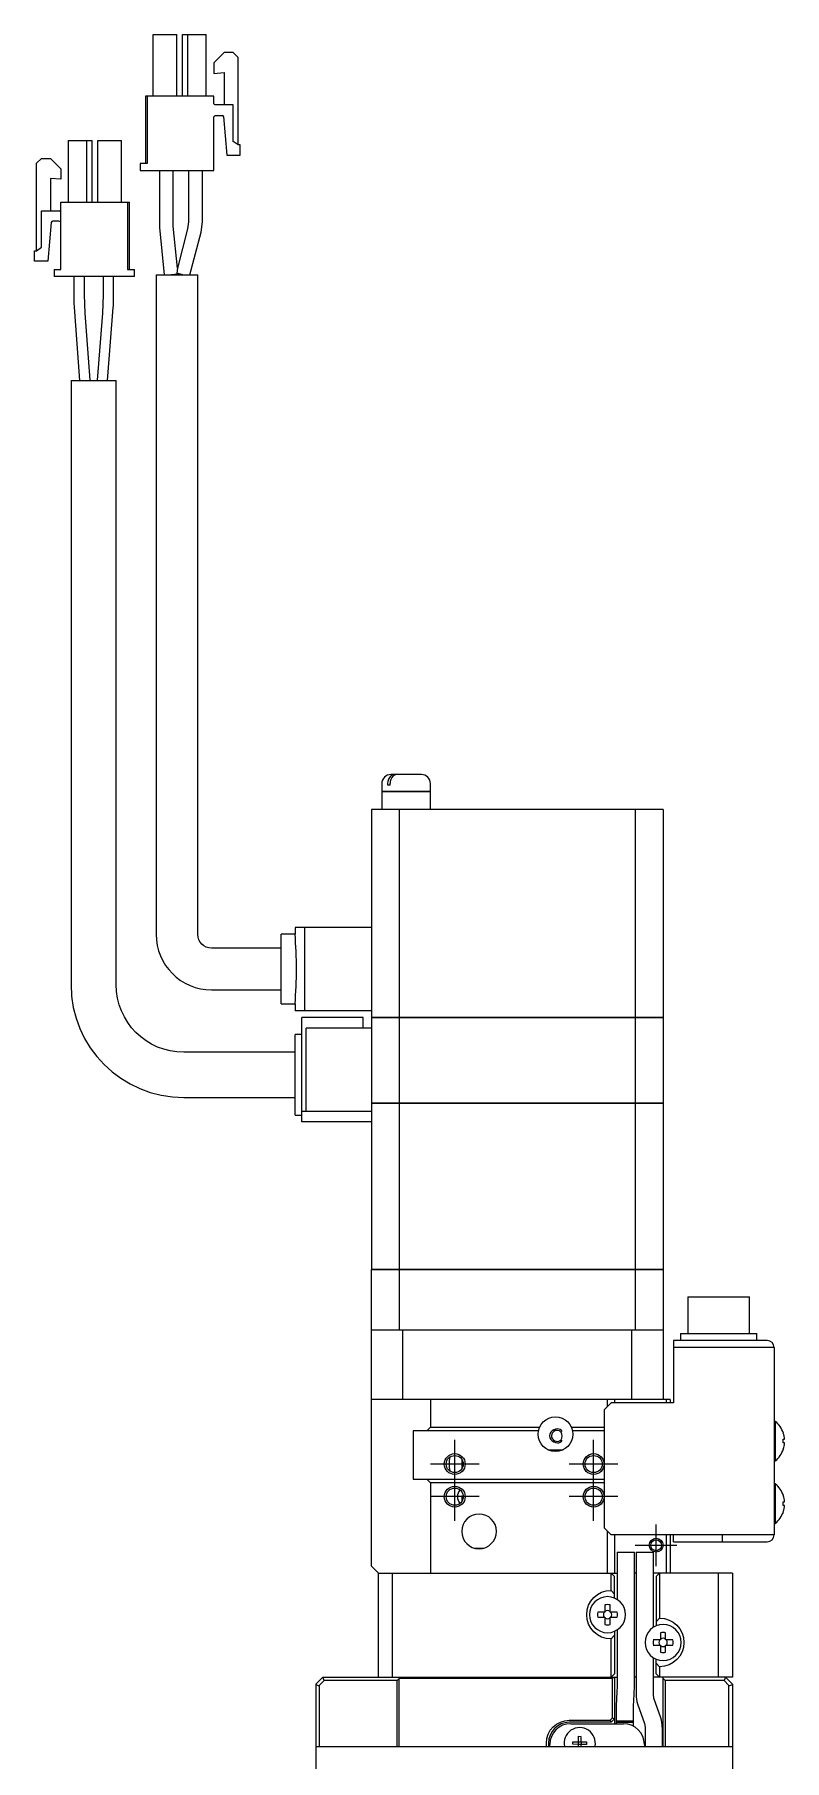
# Model space of a CAD drawing. Extents: x 0 to 1546, y -8 to 1243.
# Drawn here: x 1168.6 to 1276.6, y 608.4 to 857 of the extents above; entities that cross this region are included whole.
import ezdxf

# ---------------------------------------------------------------- set-up
doc = ezdxf.new("R2010")
doc.units = 0
doc.header["$LTSCALE"] = 0.5
doc.linetypes.add('CENTER', pattern=[50.8, 31.75, -6.35, 6.35, -6.35])
for name, color, linetype in [('MSM_CENTER', 1, 'CENTER'), ('MSM_CONTINUOUS', 7, 'CONTINUOUS'), ('MSM_NARROW', 5, 'CONTINUOUS')]:
    doc.layers.add(name, color=color, linetype=linetype)

msp = doc.modelspace()

# ---------------------------------------------------------------- linework, layer by layer
at = {"layer": 'MSM_CENTER'}
for p, q in [((1229.08, 642.92), (1229.08, 654.62)), ((1249.08, 642.92), (1249.08, 654.62)), ((1232.58, 651.12), (1225.58, 651.12)), ((1252.58, 651.12), (1245.58, 651.12)), ((1232.58, 646.42), (1225.58, 646.42)), ((1252.58, 646.42), (1245.58, 646.42)), ((1258.08, 636.42), (1258.08, 642.42)), ((1255.08, 639.42), (1261.08, 639.42))]:
    msp.add_line(p, q, dxfattribs=at)
at = {"layer": 'MSM_CONTINUOUS', "linetype": 'CONTINUOUS'}
for p, q in [((1185.68, 848.12), (1185.68, 857.02)), ((1185.68, 857.02), (1189.08, 857.02)), ((1185.68, 848.12), (1185.68, 857.02)), ((1189.08, 848.12), (1189.08, 857.02)), ((1189.88, 848.12), (1189.88, 857.02)), ((1189.88, 857.02), (1193.28, 857.02)), ((1189.88, 848.12), (1189.88, 857.02)), ((1190.63, 848.12), (1190.63, 857.02)), ((1193.28, 848.12), (1193.28, 857.02)), ((1195.88, 854.42), (1194.38, 852.92)), ((1195.88, 854.42), (1194.38, 852.92)), ((1194.38, 852.92), (1194.38, 851.42)), ((1194.38, 852.92), (1194.38, 851.42)), ((1197.18, 854.42), (1195.88, 854.42)), ((1197.88, 853.72), (1197.18, 854.42)), ((1197.88, 841.12), (1197.88, 853.72)), ((1194.38, 851.42), (1195.88, 851.55)), ((1195.88, 851.55), (1195.88, 846.87)), ((1195.88, 851.55), (1195.88, 846.87)), ((1184.78, 848.12), (1184.53, 848.12)), ((1184.53, 848.12), (1184.53, 838.42)), ((1184.78, 848.12), (1184.78, 838.42)), ((1194.38, 848.12), (1184.78, 848.12)), ((1184.78, 848.12), (1184.78, 838.42)), ((1194.38, 847.17), (1194.38, 848.12)), ((1197.18, 846.87), (1194.68, 846.87)), ((1194.68, 845.37), (1195.58, 845.37)), ((1197.18, 841.62), (1197.18, 846.87)), ((1194.38, 837.42), (1194.38, 845.07)), ((1195.77, 845.19), (1196.26, 839.62)), ((1195.77, 845.19), (1195.88, 844.04)), ((1195.77, 845.19), (1196.26, 839.62)), ((1195.77, 845.19), (1195.88, 844.04)), ((1195.88, 844.04), (1195.88, 844.04)), ((1173.48, 832.87), (1173.48, 841.77)), ((1173.48, 841.77), (1176.88, 841.77)), ((1176.13, 832.87), (1176.13, 841.77)), ((1176.88, 832.87), (1176.88, 841.77)), ((1177.68, 832.87), (1177.68, 841.77)), ((1177.68, 841.77), (1181.08, 841.77)), ((1181.08, 832.87), (1181.08, 841.77)), ((1197.88, 841.12), (1197.18, 841.62)), ((1198.18, 841.12), (1197.88, 841.12)), ((1198.18, 839.62), (1198.18, 841.12)), ((1168.88, 838.47), (1169.58, 839.17)), ((1168.88, 825.87), (1168.88, 838.47)), ((1169.58, 839.17), (1170.88, 839.17)), ((1170.88, 839.17), (1172.38, 837.67)), ((1183.78, 838.42), (1183.78, 837.42)), ((1184.78, 838.42), (1183.78, 838.42)), ((1183.78, 838.42), (1183.78, 837.42)), ((1196.26, 839.62), (1198.18, 839.62)), ((1170.88, 836.3), (1170.88, 831.62)), ((1172.38, 836.17), (1170.88, 836.3)), ((1172.38, 837.67), (1172.38, 836.17)), ((1183.78, 837.42), (1194.38, 837.42)), ((1186.55, 837.42), (1186.55, 829.52)), ((1188.55, 829.52), (1188.55, 837.42)), ((1190.75, 837.42), (1190.75, 830.06)), ((1192.75, 830.06), (1192.75, 837.42)), ((1172.38, 823.17), (1172.38, 832.87)), ((1172.38, 832.87), (1182.23, 832.87)), ((1181.98, 832.87), (1181.98, 823.17)), ((1182.23, 823.17), (1182.23, 832.87)), ((1169.58, 831.62), (1172.08, 831.62)), ((1169.58, 826.37), (1169.58, 831.62)), ((1170.98, 829.94), (1170.49, 824.37)), ((1172.08, 830.12), (1171.18, 830.12)), ((1186.55, 829.52), (1186.56, 829.23)), ((1186.56, 829.23), (1187.22, 822.42)), ((1188.56, 829.42), (1188.55, 829.52)), ((1189.14, 823.37), (1188.56, 829.42)), ((1190.62, 829.05), (1189.14, 823.37)), ((1190.75, 830.06), (1190.62, 829.05)), ((1190.96, 822.42), (1192.56, 828.55)), ((1192.56, 828.55), (1192.75, 830.06)), ((1168.58, 825.87), (1168.88, 825.87)), ((1168.58, 824.37), (1168.58, 825.87)), ((1168.88, 825.87), (1169.58, 826.37)), ((1170.49, 824.37), (1168.58, 824.37)), ((1171.38, 823.17), (1172.38, 823.17)), ((1171.38, 823.17), (1171.38, 822.17)), ((1181.98, 823.17), (1182.98, 823.17)), ((1182.98, 822.17), (1182.98, 823.17)), ((1189.14, 823.37), (1189.08, 822.64)), ((1182.98, 822.17), (1171.38, 822.17)), ((1174.25, 822.17), (1174.25, 818.55)), ((1175.75, 819.54), (1175.75, 822.17)), ((1178.45, 822.17), (1178.45, 819.54)), ((1179.95, 818.57), (1179.95, 822.17)), ((1186.08, 822.42), (1192.08, 822.42)), ((1186.08, 822.42), (1186.08, 727.42)), ((1189.22, 822.52), (1188.23, 822.42)), ((1189.21, 822.61), (1189.08, 822.64)), ((1189.93, 822.42), (1189.08, 822.64)), ((1189.08, 822.64), (1189.21, 822.61)), ((1189.21, 822.61), (1189.93, 822.42)), ((1189.22, 822.52), (1189.21, 822.61)), ((1192.08, 727.42), (1192.08, 822.42)), ((1175.85, 816.91), (1175.75, 819.54)), ((1178.45, 819.54), (1178.35, 816.91)), ((1174.28, 817.74), (1175.07, 807.17)), ((1176.57, 807.23), (1175.85, 816.91)), ((1178.35, 816.91), (1177.58, 807.23)), ((1179.08, 807.17), (1179.92, 817.72)), ((1173.83, 807.17), (1180.33, 807.17)), ((1173.83, 807.17), (1173.83, 720.17)), ((1176.57, 807.23), (1176.55, 807.17)), ((1180.33, 720.17), (1180.33, 807.17)), ((1218.58, 747.92), (1218.58, 745.42)), ((1217.08, 745.42), (1217.08, 715.47)), ((1259.08, 745.42), (1217.08, 745.42)), ((1221.1, 745.42), (1221.1, 715.47)), ((1255.05, 745.42), (1255.05, 715.47)), ((1259.08, 745.42), (1259.08, 715.47)), ((1217.08, 728.42), (1206.08, 728.42)), ((1206.08, 728.42), (1206.08, 727.42)), ((1207.51, 716.42), (1207.51, 728.42)), ((1204.08, 717.42), (1204.08, 727.42)), ((1206.08, 727.42), (1204.08, 727.42)), ((1204.08, 725.42), (1194.08, 725.42)), ((1194.08, 719.42), (1204.08, 719.42)), ((1204.08, 717.42), (1206.08, 717.42)), ((1206.08, 717.42), (1206.08, 716.42)), ((1217.08, 716.42), (1206.08, 716.42)), ((1215.88, 715.42), (1207.08, 715.42)), ((1207.08, 700.42), (1207.08, 715.42)), ((1207.68, 701.92), (1207.68, 713.92)), ((1217.08, 713.92), (1207.68, 713.92)), ((1215.88, 713.92), (1215.88, 715.42)), ((1217.08, 715.47), (1259.08, 715.47)), ((1217.08, 715.42), (1259.08, 715.42)), ((1217.08, 715.42), (1217.08, 679.17)), ((1217.13, 715.47), (1217.13, 715.42)), ((1221.1, 715.42), (1221.1, 703.17)), ((1221.36, 715.47), (1221.36, 715.42)), ((1254.79, 715.47), (1254.79, 715.42)), ((1255.05, 715.42), (1255.05, 703.17)), ((1259.03, 715.47), (1259.03, 715.42)), ((1259.08, 715.42), (1259.08, 703.17)), ((1206.08, 701.35), (1206.08, 712.99)), ((1207.08, 712.99), (1206.08, 712.99)), ((1206.08, 710.42), (1190.08, 710.42)), ((1190.08, 703.92), (1206.08, 703.92)), ((1206.08, 701.35), (1207.08, 701.35)), ((1217.08, 701.92), (1207.08, 701.92)), ((1217.08, 703.17), (1259.08, 703.17)), ((1217.08, 703.12), (1259.08, 703.12)), ((1217.13, 703.17), (1217.13, 703.12)), ((1221.1, 703.12), (1221.1, 679.17)), ((1221.36, 703.17), (1221.36, 703.12)), ((1254.79, 703.17), (1254.79, 703.12)), ((1255.05, 703.12), (1255.05, 679.17)), ((1259.03, 703.17), (1259.03, 703.12)), ((1259.08, 703.12), (1259.08, 679.17)), ((1217.08, 700.42), (1207.08, 700.42)), ((1217.08, 679.17), (1259.08, 679.17)), ((1217.08, 679.12), (1259.08, 679.12)), ((1217.08, 636.42), (1217.08, 679.12)), ((1217.13, 679.17), (1217.13, 679.12)), ((1221.1, 679.12), (1221.1, 670.42)), ((1221.36, 679.17), (1221.36, 679.12)), ((1254.79, 679.17), (1254.79, 679.12)), ((1255.05, 679.12), (1255.05, 670.42)), ((1259.03, 679.17), (1259.03, 679.12)), ((1259.08, 679.12), (1259.08, 660.42)), ((1262.65, 675.22), (1271.5, 675.22)), ((1262.65, 675.22), (1262.65, 669.92)), ((1271.5, 669.92), (1271.5, 675.22)), ((1259.08, 670.42), (1217.08, 670.42)), ((1221.58, 670.42), (1221.58, 660.42)), ((1254.58, 660.42), (1254.58, 670.42)), ((1260.58, 668.92), (1260.58, 659.92)), ((1274.08, 668.92), (1260.58, 668.92)), ((1261.58, 669.92), (1272.58, 669.92)), ((1261.58, 669.92), (1261.58, 668.92)), ((1272.58, 668.92), (1272.58, 669.92)), ((1275.08, 667.92), (1260.58, 667.92)), ((1275.08, 667.92), (1275.08, 640.92)), ((1260.08, 660.42), (1217.08, 660.42)), ((1225.58, 660.42), (1225.58, 656.42)), ((1251.58, 659.92), (1250.58, 658.92)), ((1250.58, 658.92), (1250.58, 641.92)), ((1251.08, 659.42), (1251.08, 660.42)), ((1260.58, 659.92), (1251.58, 659.92)), ((1252.08, 660.42), (1252.08, 659.92)), ((1259.58, 659.92), (1259.58, 660.42)), ((1260.08, 660.42), (1260.08, 659.92)), ((1225.08, 655.92), (1225.58, 656.42)), ((1225.58, 656.42), (1241.28, 656.42)), ((1245.87, 656.42), (1250.58, 656.42)), ((1275.24, 657.27), (1275.08, 657.27)), ((1275.24, 657.27), (1275.24, 651.57)), ((1223.08, 655.92), (1223.08, 648.92)), ((1241.13, 655.92), (1223.08, 655.92)), ((1250.58, 655.92), (1246.02, 655.92)), ((1276.38, 655.58), (1276.39, 655.58)), ((1276.38, 654.68), (1276.56, 654.68)), ((1276.38, 654.16), (1276.38, 654.68)), ((1276.56, 654.16), (1276.38, 654.16)), ((1242.49, 653.17), (1244.67, 653.17)), ((1275.08, 651.57), (1275.24, 651.57)), ((1276.39, 653.26), (1276.38, 653.27)), ((1223.08, 648.92), (1250.58, 648.92)), ((1225.58, 648.42), (1225.08, 648.92)), ((1230.09, 650.42), (1230.08, 650.42)), ((1250.58, 648.42), (1225.58, 648.42)), ((1225.58, 648.42), (1225.58, 635.42)), ((1275.24, 648.27), (1275.08, 648.27)), ((1275.24, 648.27), (1275.24, 642.57)), ((1276.38, 646.58), (1276.39, 646.58)), ((1276.38, 645.68), (1276.56, 645.68)), ((1276.38, 645.16), (1276.38, 645.68)), ((1276.56, 645.16), (1276.38, 645.16)), ((1276.39, 644.26), (1276.38, 644.27)), ((1250.58, 641.92), (1251.58, 640.92)), ((1251.08, 635.42), (1251.08, 641.42)), ((1275.08, 642.57), (1275.24, 642.57)), ((1231.88, 639.02), (1233.28, 639.02)), ((1275.08, 640.92), (1251.58, 640.92)), ((1252.08, 640.92), (1252.08, 635.42)), ((1259.58, 635.42), (1259.58, 640.92)), ((1260.08, 640.92), (1260.08, 635.42)), ((1260.58, 639.92), (1260.58, 640.92)), ((1260.58, 639.92), (1274.08, 639.92)), ((1267.58, 640.92), (1267.58, 639.92)), ((1217.08, 636.42), (1218.08, 635.42)), ((1252.48, 638.42), (1254.98, 638.42)), ((1252.48, 638.42), (1252.48, 631.61)), ((1254.98, 619.4), (1254.98, 638.42)), ((1255.18, 638.42), (1257.68, 638.42)), ((1255.18, 638.42), (1255.18, 617.92)), ((1257.68, 627.61), (1257.68, 638.42)), ((1218.08, 620.42), (1218.08, 635.42)), ((1218.08, 635.42), (1252.48, 635.42)), ((1220.08, 635.42), (1220.08, 620.42)), ((1251.58, 632.92), (1251.58, 635.42)), ((1252.08, 634.92), (1251.58, 635.42)), ((1252.08, 631.82), (1252.08, 634.92)), ((1255.18, 635.42), (1254.98, 635.42)), ((1269.08, 635.42), (1257.68, 635.42)), ((1258.58, 635.42), (1258.08, 634.92)), ((1258.08, 634.92), (1258.08, 627.82)), ((1258.58, 635.42), (1258.58, 628.92)), ((1267.08, 620.42), (1267.08, 635.42)), ((1269.08, 635.42), (1269.08, 620.42)), ((1252.08, 632.38), (1251.58, 632.92)), ((1250.71, 629.79), (1249.67, 629.79)), ((1249.67, 629.05), (1250.71, 629.05)), ((1250.71, 630.82), (1250.71, 629.79)), ((1250.71, 629.05), (1250.71, 628.02)), ((1251.45, 629.79), (1251.45, 630.82)), ((1252.48, 629.79), (1251.45, 629.79)), ((1251.45, 628.02), (1251.45, 629.05)), ((1251.45, 629.05), (1252.48, 629.05)), ((1252.08, 627.02), (1252.08, 620.92)), ((1252.48, 627.23), (1252.48, 619.4)), ((1258.58, 628.92), (1258.08, 628.38)), ((1258.71, 626.82), (1258.71, 625.79)), ((1259.45, 625.79), (1259.45, 626.82)), ((1251.58, 625.92), (1252.08, 626.46)), ((1251.58, 620.42), (1251.58, 625.92)), ((1258.71, 625.79), (1257.67, 625.79)), ((1257.67, 625.05), (1258.71, 625.05)), ((1258.71, 625.05), (1258.71, 624.02)), ((1260.48, 625.79), (1259.45, 625.79)), ((1259.45, 624.02), (1259.45, 625.05)), ((1259.45, 625.05), (1260.48, 625.05)), ((1257.68, 617.92), (1257.68, 623.23)), ((1258.08, 620.92), (1258.08, 623.02)), ((1258.08, 622.46), (1258.58, 621.92)), ((1258.58, 621.92), (1258.58, 620.42)), ((1209.08, 619.42), (1210.08, 620.42)), ((1209.08, 619.42), (1209.08, 470.42)), ((1209.08, 619.42), (1209.08, 619.42)), ((1210.28, 619.92), (1209.58, 619.22)), ((1209.58, 619.22), (1209.58, 610.42)), ((1210.28, 619.92), (1210.08, 620.42)), ((1210.08, 620.42), (1252.48, 620.42)), ((1220.78, 619.92), (1210.28, 619.92)), ((1221.08, 620.22), (1220.78, 619.92)), ((1220.78, 610.42), (1220.78, 619.92)), ((1251.78, 620.22), (1221.08, 620.22)), ((1221.08, 610.42), (1221.08, 620.22)), ((1251.58, 620.42), (1252.08, 620.92)), ((1251.78, 620.22), (1251.98, 620.42)), ((1251.78, 614.55), (1251.78, 620.22)), ((1252.08, 620.42), (1252.08, 613.72)), ((1252.48, 619.4), (1252.41, 617.96)), ((1254.9, 617.68), (1254.98, 619.4)), ((1255.18, 620.42), (1254.98, 620.42)), ((1269.08, 620.42), (1257.68, 620.42)), ((1258.08, 620.92), (1258.58, 620.42)), ((1259.08, 610.42), (1259.08, 620.42)), ((1259.08, 620.22), (1259.38, 619.92)), ((1259.38, 619.92), (1259.38, 610.42)), ((1267.87, 619.92), (1259.38, 619.92)), ((1268.08, 620.42), (1267.87, 619.92)), ((1268.57, 619.22), (1267.87, 619.92)), ((1268.08, 620.42), (1269.08, 619.42)), ((1268.57, 610.42), (1268.57, 619.22)), ((1269.08, 619.42), (1269.08, 470.42)), ((1252.38, 617.66), (1252.3, 615.94)), ((1252.41, 617.96), (1252.38, 617.66)), ((1254.8, 615.94), (1254.86, 617.38)), ((1254.86, 617.38), (1254.9, 617.68)), ((1255.4, 616.56), (1256.39, 613.75)), ((1257.76, 617.39), (1257.68, 617.92)), ((1258.75, 614.58), (1257.76, 617.39)), ((1245.58, 614.22), (1251.45, 614.22)), ((1251.45, 614.22), (1251.78, 614.55)), ((1251.45, 614.22), (1251.58, 613.92)), ((1252.08, 614.42), (1251.58, 613.92)), ((1251.78, 614.55), (1252.08, 614.42)), ((1252.3, 615.94), (1252.3, 613.92)), ((1252.33, 614.12), (1254.83, 614.12)), ((1254.8, 614.12), (1254.8, 615.94)), ((1254.83, 613.36), (1254.83, 614.12)), ((1251.58, 613.92), (1245.58, 613.92)), ((1245.78, 613.72), (1253.38, 613.72)), ((1246.9, 611.9), (1247.26, 611.89)), ((1246.9, 611.1), (1246.9, 611.9)), ((1247.26, 611.89), (1247.26, 611.1)), ((1252.3, 613.92), (1254.8, 613.92)), ((1252.33, 613.92), (1252.33, 613.72)), ((1256.39, 613.75), (1256.48, 613.22)), ((1256.48, 613.22), (1256.48, 610.42)), ((1258.98, 610.42), (1258.98, 613.22)), ((1209.08, 610.42), (1269.08, 610.42)), ((1242.28, 610.42), (1242.28, 610.92)), ((1242.58, 610.92), (1242.58, 610.42)), ((1242.78, 610.42), (1242.78, 610.72)), ((1246.1, 610.75), (1246.1, 611.11)), ((1246.1, 611.11), (1246.9, 611.1)), ((1246.89, 610.74), (1246.1, 610.75)), ((1246.88, 610.74), (1246.88, 611.1)), ((1246.89, 610.42), (1246.89, 610.74)), ((1247.25, 610.72), (1246.89, 610.73)), ((1246.9, 611.12), (1247.26, 611.12)), ((1247.25, 610.74), (1247.25, 610.42)), ((1248.05, 610.73), (1247.25, 610.74)), ((1247.26, 611.1), (1248.05, 611.09)), ((1247.27, 611.1), (1247.27, 610.74)), ((1248.05, 611.09), (1248.05, 610.73)), ((1256.38, 610.72), (1256.38, 610.42))]:
    msp.add_line(p, q, dxfattribs=at)
at = {"layer": 'MSM_CONTINUOUS'}
for p, q in [((1218.58, 749.12), (1218.58, 747.97)), ((1219.43, 748.92), (1219.43, 749.12)), ((1219.78, 748.92), (1219.43, 748.92)), ((1219.78, 748.92), (1219.78, 749.12)), ((1224.28, 750.42), (1219.88, 750.42)), ((1225.58, 747.97), (1225.58, 749.12)), ((1225.58, 747.97), (1218.58, 747.97)), ((1225.58, 747.92), (1218.58, 747.92)), ((1218.63, 747.97), (1218.63, 747.92)), ((1225.53, 747.92), (1225.53, 747.97)), ((1225.58, 745.42), (1225.58, 747.92)), ((1230.08, 651.84), (1230.08, 650.42)), ((1230.09, 650.42), (1230.08, 650.42)), ((1230.08, 646.52), (1230.3, 646.52)), ((1230.08, 646.52), (1230.08, 645.71))]:
    msp.add_line(p, q, dxfattribs=at)
at = {"layer": 'MSM_CONTINUOUS', "linetype": 'CONTINUOUS'}
msp.add_circle((1243.58, 655.42), 2.5, dxfattribs=at)
at = {"layer": 'MSM_CONTINUOUS'}
for centre, radius in [((1229.08, 651.12), 1.23), ((1249.08, 651.12), 1.23), ((1229.08, 646.42), 1.23), ((1249.08, 646.42), 1.23), ((1258.08, 639.42), 0.783)]:
    msp.add_circle(centre, radius, dxfattribs=at)
at = {"layer": 'MSM_CONTINUOUS', "linetype": 'CONTINUOUS', "extrusion": (0, 0, -1)}
for centre, radius in [((-1232.58, 641.42), 2.5), ((-1251.08, 629.42), 2.6), ((-1259.08, 625.42), 2.6)]:
    msp.add_circle(centre, radius, dxfattribs=at)
for centre, radius, start, end in [((-1194.68, 847.17), 0.3, 270, 360), ((-1194.68, 845.07), 0.3, 360, 90), ((-1195.58, 845.17), 0.2, 90, 175), ((-1195.58, 845.17), 0.2, 90, 175), ((-1194.08, 727.42), 2, 270, 360), ((-1190.08, 720.17), 9.75, 270, 360), ((-1251.58, 629.42), 3.5, 270, 90), ((-1258.58, 625.42), 3.5, 90, 270), ((-1245.58, 610.92), 3.3, 0, 90)]:
    msp.add_arc(centre, radius, start, end, dxfattribs=at)
at = {"layer": 'MSM_CONTINUOUS', "linetype": 'CONTINUOUS'}
for centre, radius, start, end in [((1195.58, 845.17), 0.2, 5, 90), ((1195.58, 845.17), 0.2, 5, 90), ((1172.08, 831.92), 0.3, 270, 0), ((1171.18, 829.92), 0.2, 90, 175), ((1172.08, 829.82), 0.3, 0, 90), ((1185, 818.55), 10.75, 180, 184.2892), ((1169.2, 818.57), 10.75, 355.452, 0), ((1194.08, 727.42), 8, 180, 270), ((1146.29, 722.42), 60, 355.2198, 4.7802), ((1190.08, 720.17), 16.25, 180, 270), ((1274.08, 667.92), 1, 0, 90), ((1272.88, 654.42), 3.7, 18.2573, 50.3782), ((1272.88, 654.42), 3.69, 4.0395, 18.238), ((1272.88, 654.42), 3.69, 341.762, 355.9605), ((1272.88, 654.42), 3.7, 309.6218, 341.7427), ((1272.88, 645.42), 3.7, 18.2573, 50.3782), ((1272.88, 645.42), 3.69, 4.0395, 18.238), ((1272.88, 645.42), 3.7, 309.6218, 341.7427), ((1272.88, 645.42), 3.69, 341.762, 355.9605), ((1274.08, 640.92), 1, 270, 0), ((1251.08, 629.42), 1.45, 165.2162, 194.7838), ((1251.08, 629.42), 0.596, 141.6606, 218.3394), ((1251.08, 629.42), 1.45, 75.2162, 104.7838), ((1251.08, 629.42), 0.596, 51.6606, 128.3394), ((1251.08, 629.42), 0.596, 321.6606, 38.3394), ((1251.08, 629.42), 1.45, 345.2162, 14.7838), ((1251.08, 629.42), 0.596, 231.6606, 308.3394), ((1251.08, 629.42), 1.45, 255.2162, 284.7838), ((1259.08, 625.42), 1.45, 75.2162, 104.7838), ((1259.08, 625.42), 1.45, 165.2162, 194.7838), ((1259.08, 625.42), 0.596, 141.6606, 218.3394), ((1259.08, 625.42), 0.596, 51.6606, 128.3394), ((1259.08, 625.42), 0.596, 231.6606, 308.3394), ((1259.08, 625.42), 1.45, 255.2162, 284.7838), ((1259.08, 625.42), 0.596, 321.6606, 38.3394), ((1259.08, 625.42), 1.45, 345.2162, 14.7838), ((1259.31, 617.91), 4.13, 179.8432, 199.0697), ((1254.84, 613.23), 4.13, 359.8432, 19.0697), ((1245.58, 610.92), 3, 90, 180), ((1245.78, 610.72), 3, 90, 180), ((1247.08, 610.92), 2.25, 347.1604, 192.8396), ((1253.38, 610.72), 3, 0, 90)]:
    msp.add_arc(centre, radius, start, end, dxfattribs=at)
at = {"layer": 'MSM_CONTINUOUS'}
for centre, radius, start, end in [((1219.88, 749.12), 1.3, 90, 180), ((1220.83, 749.2), 1.41, 131.3743, 182.8178), ((1221.17, 749.21), 1.39, 132.8199, 183.04), ((1220.38, 749.67), 0.751, 91.7681, 128.8955), ((1220.73, 749.67), 0.754, 95.8166, 131.8939), ((1224.28, 749.12), 1.3, 0, 90), ((1243.55, 655.18), 0.811, 139.4017, 220.5983), ((1243.94, 654.91), 1.29, 92.5385, 141.4735), ((1243.94, 655.45), 1.29, 218.5265, 267.4615), ((1243.72, 655.17), 0.709, 120.0332, 231.2999), ((1243.84, 655.13), 0.765, 222.0231, 310.8878), ((1243.84, 655.25), 0.721, 41.6502, 131.5871), ((1243.9, 655.46), 0.726, 26.6896, 91.2089), ((1243.9, 654.89), 0.726, 268.7911, 333.3104), ((1243.54, 655.17), 1.01, 322.4813, 33.2132), ((1233.57, 651.12), 5.31, 169.1281, 190.8719), ((1230.98, 646.42), 1.52, 139.7536, 220.2174), ((1209.53, 619.81), 0.598, 220.7576, 274.7051), ((1268.62, 619.81), 0.598, 265.2949, 319.2424)]:
    msp.add_arc(centre, radius, start, end, dxfattribs=at)
at = {"layer": 'MSM_NARROW'}
for centre, radius in [((1229.08, 651.12), 1.5), ((1249.08, 651.12), 1.5), ((1229.08, 646.42), 1.5), ((1249.08, 646.42), 1.5), ((1258.08, 639.42), 1)]:
    msp.add_circle(centre, radius, dxfattribs=at)

doc.saveas('drawing.dxf')
